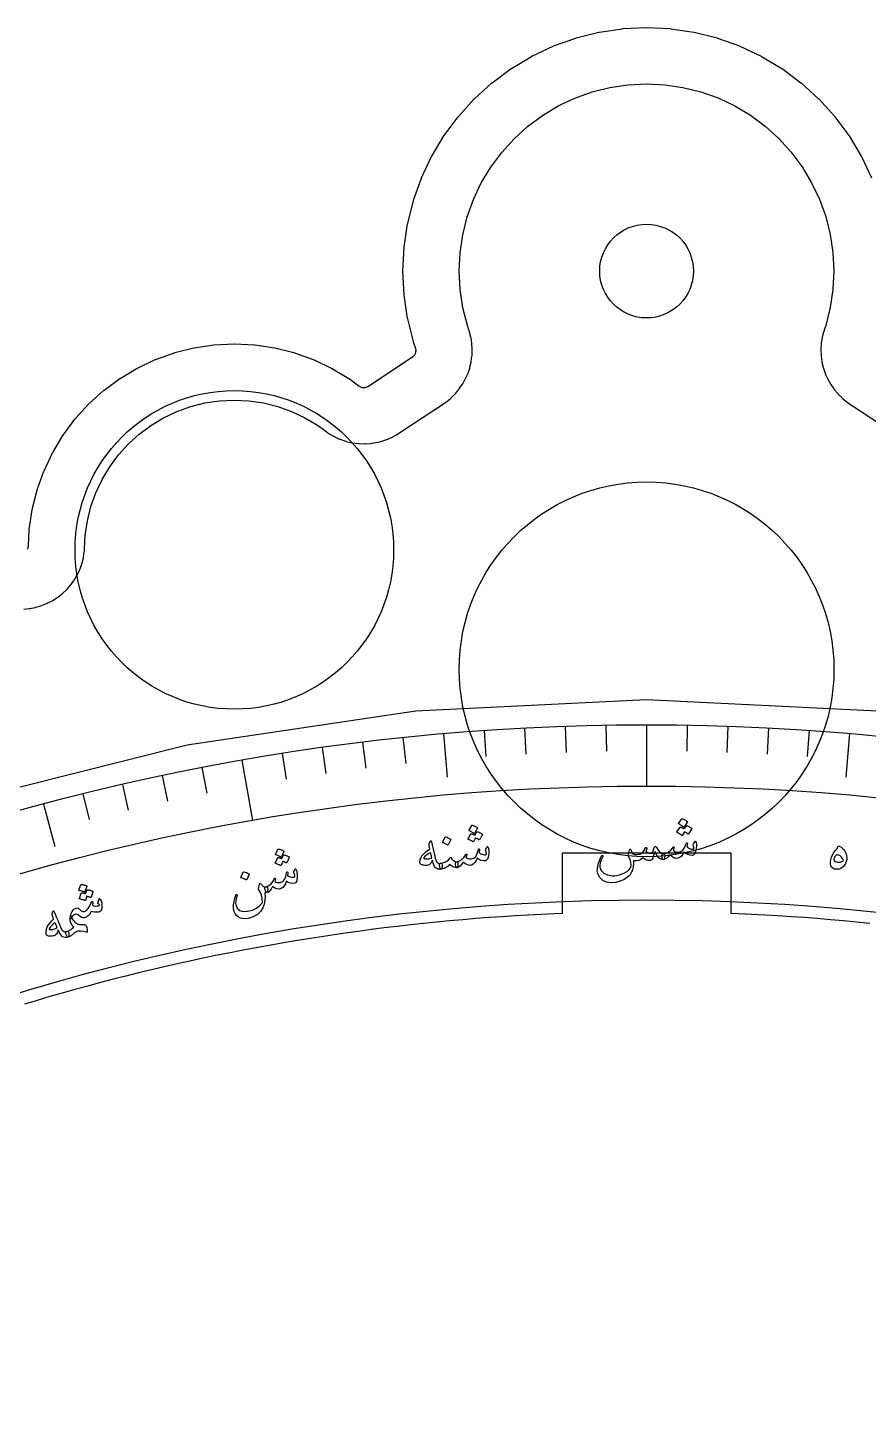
# Model space of a CAD drawing. Header units: millimetres. Extents: x -92 to 92, y -92 to 118.
# Drawn here: x -24.2 to 8.7, y 64.6 to 118.3 of the extents above; entities that cross this region are included whole.
import ezdxf

# ---------------------------------------------------------------- set-up
doc = ezdxf.new("R2010")
doc.units = ezdxf.units.MM
for name, color, linetype in [('CUT_INNER', 6, 'Continuous'), ('CUT_OUTER', 1, 'Continuous'), ('ENGRAVE', 7, 'Continuous'), ('ENGRAVE_FINE', 8, 'Continuous'), ('TEXT', 5, 'Continuous')]:
    doc.layers.add(name, color=color, linetype=linetype)

msp = doc.modelspace()

# ---------------------------------------------------------------- linework, layer by layer
at = {"layer": 'CUT_INNER'}
msp.add_lwpolyline([(8.7173, 83.2674), (8.2062, 83.3194), (7.6948, 83.3681), (7.1832, 83.4138), (6.6712, 83.4563), (6.159, 83.4957), (5.6466, 83.5319), (5.1339, 83.5649), (4.6211, 83.5949), (4.1081, 83.6217), (3.5949, 83.6453), (3.3025, 83.657), (3.3025, 86.0185), (-3.3025, 86.0185), (-3.3025, 83.657), (-3.5949, 83.6453), (-4.1081, 83.6217), (-4.6211, 83.5949), (-5.1339, 83.5649), (-5.6466, 83.5319), (-6.159, 83.4957), (-6.6712, 83.4563), (-7.1832, 83.4138), (-7.6948, 83.3681), (-8.2062, 83.3194), (-8.7173, 83.2674), (-9.2281, 83.2124), (-9.7385, 83.1542), (-10.2485, 83.0929), (-10.7582, 83.0284), (-11.2674, 82.9608), (-11.7763, 82.8901), (-12.2846, 82.8163), (-12.7926, 82.7394), (-13.3, 82.6593), (-13.8069, 82.5762), (-14.3134, 82.4899), (-14.8192, 82.4005), (-15.3246, 82.308), (-15.8293, 82.2125), (-16.3334, 82.1138), (-16.837, 82.012), (-17.3399, 81.9072), (-17.8421, 81.7992), (-18.3437, 81.6882), (-18.8446, 81.5741), (-19.3448, 81.457), (-19.8442, 81.3367), (-20.3429, 81.2134), (-20.8408, 81.0871), (-21.338, 80.9577), (-21.8343, 80.8252), (-22.3299, 80.6897), (-22.8245, 80.5512), (-23.3184, 80.4096), (-23.8113, 80.2651), (-24.3034, 80.1174)], dxfattribs=at)
for centre, radius in [((0, 108.7491), 1.83), ((-16.104, 97.8606), 6.222), ((0, 93.1941), 7.32)]:
    msp.add_circle(centre, radius, dxfattribs=at)
at = {"layer": 'CUT_OUTER'}
msp.add_lwpolyline([(-24.1881, 97.8928), (-24.1749, 97.9182), (-24.1641, 97.9448), (-24.156, 97.9723), (-24.1505, 98.0004), (-24.1477, 98.029), (-24.1176, 98.6425), (-24.1161, 98.6572), (-24.0024, 99.4242), (-23.9995, 99.4386), (-23.8111, 100.1909), (-23.8068, 100.2049), (-23.5456, 100.9351), (-23.5399, 100.9487), (-23.2084, 101.6497), (-23.2014, 101.6626), (-22.8028, 102.3278), (-22.7946, 102.34), (-22.3327, 102.9629), (-22.3233, 102.9742), (-21.8026, 103.5488), (-21.7922, 103.5592), (-21.2176, 104.08), (-21.2062, 104.0893), (-20.5834, 104.5512), (-20.5711, 104.5594), (-19.906, 104.9581), (-19.893, 104.965), (-19.192, 105.2966), (-19.1784, 105.3022), (-18.4483, 105.5634), (-18.4342, 105.5677), (-17.682, 105.7561), (-17.6676, 105.759), (-16.9005, 105.8728), (-16.8859, 105.8742), (-16.1114, 105.9123), (-16.0966, 105.9123), (-15.3221, 105.8742), (-15.3075, 105.8728), (-14.5404, 105.759), (-14.526, 105.7561), (-13.7738, 105.5677), (-13.7597, 105.5634), (-13.0296, 105.3022), (-13.016, 105.2966), (-12.315, 104.965), (-12.302, 104.9581), (-11.6369, 104.5594), (-11.6246, 104.5512), (-11.2295, 104.2582), (-11.2041, 104.2413), (-11.1771, 104.227), (-11.1487, 104.2156), (-11.1194, 104.2071), (-11.0893, 104.2016), (-11.0589, 104.1993), (-11.0284, 104.2), (-10.9981, 104.2038), (-10.9683, 104.2107), (-10.9394, 104.2206), (-10.9117, 104.2334), (-10.8854, 104.2489), (-9.14, 105.4028), (-9.117, 105.4196), (-9.0957, 105.4385), (-9.0763, 105.4594), (-9.059, 105.482), (-9.0439, 105.5062), (-9.0311, 105.5317), (-9.0208, 105.5582), (-9.0131, 105.5857), (-9.008, 105.6137), (-9.0056, 105.6421), (-9.006, 105.6706), (-9.009, 105.6989), (-9.0147, 105.7268), (-9.023, 105.7541), (-9.1038, 105.9799), (-9.108, 105.9939), (-9.3314, 106.8855), (-9.3342, 106.8999), (-9.4691, 107.8091), (-9.4705, 107.8238), (-9.5156, 108.7418), (-9.5156, 108.7565), (-9.4705, 109.6745), (-9.4691, 109.6892), (-9.3342, 110.5983), (-9.3314, 110.6128), (-9.108, 111.5043), (-9.1038, 111.5184), (-8.7941, 112.3838), (-8.7885, 112.3974), (-8.3955, 113.2283), (-8.3886, 113.2413), (-7.9161, 114.0296), (-7.9079, 114.0419), (-7.3604, 114.7801), (-7.351, 114.7915), (-6.7338, 115.4725), (-6.7234, 115.4829), (-6.0423, 116.1002), (-6.031, 116.1095), (-5.2927, 116.657), (-5.2805, 116.6652), (-4.4921, 117.1377), (-4.4792, 117.1446), (-3.6483, 117.5376), (-3.6347, 117.5433), (-2.7693, 117.8529), (-2.7552, 117.8572), (-1.8636, 118.0805), (-1.8492, 118.0834), (-0.94, 118.2182), (-0.9254, 118.2197), (-0.0074, 118.2648), (0.0074, 118.2648), (0.9254, 118.2197), (0.94, 118.2182), (1.8492, 118.0834), (1.8636, 118.0805), (2.7552, 117.8572), (2.7693, 117.8529), (3.6347, 117.5433), (3.6483, 117.5376), (4.4792, 117.1446), (4.4921, 117.1377), (5.2805, 116.6652), (5.2927, 116.657), (6.031, 116.1095), (6.0423, 116.1002), (6.7234, 115.4829), (6.7338, 115.4725), (7.351, 114.7915), (7.3604, 114.7801), (7.9079, 114.0419), (7.9161, 114.0296), (8.3886, 113.2413), (8.3955, 113.2283), (8.7885, 112.3974)], dxfattribs=at)
at = {"layer": 'ENGRAVE'}
for points in [[(-24.3331, 95.5506), (-24.1241, 95.569), (-24.0957, 95.5729), (-23.8894, 95.6112), (-23.8615, 95.6177), (-23.6598, 95.6755), (-23.6326, 95.6847), (-23.4373, 95.7615), (-23.4112, 95.7733), (-23.2241, 95.8683), (-23.1992, 95.8825), (-23.0221, 95.995), (-22.9986, 96.0115), (-22.833, 96.1404), (-22.8113, 96.1591), (-22.6587, 96.3032), (-22.6389, 96.3239), (-22.5008, 96.4819), (-22.483, 96.5043), (-22.3606, 96.6748), (-22.345, 96.6988), (-22.2395, 96.8802), (-22.2263, 96.9056), (-22.1385, 97.0962), (-22.1278, 97.1228), (-22.0586, 97.3209), (-22.0505, 97.3484), (-22.0005, 97.5522), (-21.9951, 97.5804), (-21.9648, 97.788), (-21.962, 97.8166), (-21.9544, 97.9212), (-21.9295, 98.428), (-21.8456, 98.9973), (-21.7065, 99.5546), (-21.5135, 100.0955), (-21.2684, 100.615), (-20.9736, 101.1079), (-20.6318, 101.5696), (-20.2465, 101.9955), (-19.8212, 102.3817), (-19.3602, 102.7242), (-18.8678, 103.02), (-18.3488, 103.266), (-17.8082, 103.46), (-17.2511, 103.6001), (-16.683, 103.6849), (-16.1093, 103.7136), (-15.5356, 103.686), (-14.9674, 103.6022), (-14.4101, 103.4632), (-13.8691, 103.2701), (-13.3496, 103.025), (-12.8562, 102.7299), (-12.5352, 102.4925), (-12.4462, 102.43), (-12.4208, 102.4131), (-12.2286, 102.2989), (-12.2015, 102.2846), (-11.9987, 102.1905), (-11.9704, 102.1791), (-11.7591, 102.1061), (-11.7297, 102.0976), (-11.5121, 102.0465), (-11.482, 102.041), (-11.2603, 102.0123), (-11.2298, 102.0099), (-11.0063, 102.0039), (-10.9758, 102.0046), (-10.7529, 102.0214), (-10.7226, 102.0252), (-10.5025, 102.0645), (-10.4727, 102.0714), (-10.2577, 102.1329), (-10.2288, 102.1427), (-10.0212, 102.2258), (-9.9935, 102.2385), (-9.7954, 102.3422), (-9.7691, 102.3578), (-9.6743, 102.417), (-7.9289, 103.5709), (-7.8433, 103.6305), (-7.8203, 103.6473), (-7.658, 103.7783), (-7.6367, 103.7973), (-7.4876, 103.9431), (-7.4682, 103.964), (-7.3335, 104.1233), (-7.3162, 104.1459), (-7.1973, 104.3173), (-7.1822, 104.3414), (-7.0801, 104.5233), (-7.0673, 104.5488), (-6.9829, 104.7395), (-6.9727, 104.7661), (-6.9067, 104.964), (-6.899, 104.9914), (-6.8522, 105.1947), (-6.8471, 105.2227), (-6.8198, 105.4295), (-6.8174, 105.4579), (-6.8098, 105.6664), (-6.8101, 105.6948), (-6.8223, 105.9031), (-6.8253, 105.9314), (-6.8572, 106.1375), (-6.8629, 106.1655), (-6.9142, 106.3676), (-6.9226, 106.3949), (-6.9554, 106.4939), (-7.0001, 106.6189), (-7.1753, 107.3161), (-7.2812, 108.0263), (-7.317, 108.7435), (-7.2823, 109.4607), (-7.1775, 110.1711), (-7.0036, 110.8677), (-6.7622, 111.544), (-6.4557, 112.1934), (-6.087, 112.8095), (-5.6597, 113.3866), (-5.1779, 113.919), (-4.6462, 114.4017), (-4.0698, 114.8298), (-3.4542, 115.1995), (-2.8053, 115.507), (-2.1294, 115.7494), (-1.433, 115.9244), (-0.7228, 116.0303), (-0.0057, 116.0661), (0.7116, 116.0314), (1.4219, 115.9266), (2.1186, 115.7527), (2.7949, 115.5113), (3.4442, 115.2048), (4.0604, 114.8361), (4.6375, 114.4088), (5.1699, 113.927), (5.6525, 113.3954), (6.0807, 112.8189), (6.4503, 112.2033), (6.7579, 111.5545), (7.0003, 110.8786), (7.1753, 110.1822), (7.2812, 109.472), (7.317, 108.7548), (7.2823, 108.0376), (7.1775, 107.3272), (7.003, 106.6283), (6.9533, 106.488), (6.9226, 106.3949), (6.9142, 106.3676), (6.8629, 106.1655), (6.8572, 106.1375), (6.8253, 105.9314), (6.8223, 105.9031), (6.8101, 105.6948), (6.8098, 105.6664), (6.8174, 105.4579), (6.8198, 105.4295), (6.8471, 105.2227), (6.8522, 105.1947), (6.899, 104.9914), (6.9067, 104.964), (6.9727, 104.7661), (6.9829, 104.7395), (7.0673, 104.5488), (7.0801, 104.5233), (7.1822, 104.3414), (7.1973, 104.3173), (7.3162, 104.1459), (7.3335, 104.1233), (7.4682, 103.964), (7.4876, 103.9431), (7.6367, 103.7973), (7.658, 103.7783), (7.8203, 103.6473), (7.8433, 103.6305), (7.9289, 103.5709), (9.6743, 102.417)], [(9.0176, 91.557), (0, 92), (-9.0176, 91.557), (-17.9483, 90.2322), (-26.7062, 88.0385)], [(0, 91.0333), (0, 88.6379)], [(-7.9341, 90.6869), (-7.785, 88.9824)], [(7.9341, 90.6869), (7.785, 88.9824)], [(-15.8078, 89.6503), (-15.3918, 87.2913)], [(-23.5612, 87.9315), (-23.1183, 86.2787)]]:
    msp.add_lwpolyline(points, dxfattribs=at)
for radius in [91.0333, 88.6379, 84.1891]:
    msp.add_circle((0, 0), radius, dxfattribs=at)
at = {"layer": 'ENGRAVE_FINE'}
for points in [[(-6.3502, 90.8116), (-6.2786, 89.7875)], [(-4.7643, 90.9086), (-4.7106, 89.8834)], [(-3.177, 90.9779), (-3.1412, 89.9519)], [(-1.5888, 91.0195), (-1.5708, 89.993)], [(1.5888, 91.0195), (1.5708, 89.993)], [(3.177, 90.9779), (3.1412, 89.9519)], [(4.7643, 90.9086), (4.7106, 89.8834)], [(6.3502, 90.8116), (6.2786, 89.7875)], [(-11.0942, 90.3548), (-10.9691, 89.3358)], [(-9.5156, 90.5347), (-9.4083, 89.5137)], [(-14.2408, 89.9126), (-14.0802, 88.8986)], [(-12.6694, 90.1474), (-12.5265, 89.1308)], [(-17.37, 89.3608), (-17.1741, 88.353)], [(-20.478, 88.7002), (-20.2471, 87.6999)], [(-18.9269, 89.0441), (-18.7134, 88.0399)], [(-22.023, 88.3293), (-21.7746, 87.3331)]]:
    msp.add_lwpolyline(points, dxfattribs=at)
at = {"layer": 'TEXT'}
for points in [[(-6.825, 87.0963), (-6.822, 87.0997), (-6.8176, 87.102), (-6.8119, 87.1031), (-6.8047, 87.103), (-6.7785, 87.0956), (-6.7531, 87.0871), (-6.7284, 87.0776), (-6.7044, 87.0671), (-6.681, 87.0555), (-6.658, 87.0425), (-6.6354, 87.0282), (-6.6132, 87.0125), (-6.6076, 87.0067), (-6.6046, 87.001), (-6.6041, 86.9954), (-6.6063, 86.9899), (-6.7152, 86.7865), (-6.7194, 86.7827), (-6.7252, 86.7819), (-6.7325, 86.7842), (-6.7414, 86.7896), (-6.749, 86.7942), (-6.761, 86.801), (-6.7774, 86.8099), (-6.7982, 86.8211), (-6.8237, 86.8345), (-6.8543, 86.8501), (-6.8899, 86.8678), (-6.9306, 86.8877), (-6.936, 86.8911), (-6.9389, 86.8947), (-6.9392, 86.8986), (-6.9369, 86.9026)], [(1.557, 87.0832), (1.5603, 87.0864), (1.5649, 87.0882), (1.5707, 87.0887), (1.5778, 87.088), (1.6031, 87.0781), (1.6275, 87.0672), (1.6511, 87.0554), (1.6739, 87.0427), (1.696, 87.0288), (1.7175, 87.0136), (1.7386, 86.9972), (1.7591, 86.9795), (1.7631, 86.9742), (1.7647, 86.9686), (1.7641, 86.9626), (1.7613, 86.9565), (1.6337, 86.7644), (1.6303, 86.7619), (1.6253, 86.762), (1.6188, 86.7647), (1.6107, 86.77), (1.6053, 86.7736), (1.597, 86.7792), (1.5856, 86.7868), (1.5712, 86.7963), (1.5538, 86.8076), (1.5333, 86.8207), (1.5098, 86.8353), (1.4833, 86.8516), (1.3908, 86.7098), (1.3862, 86.7064), (1.3804, 86.7061), (1.3734, 86.7091), (1.3651, 86.7153), (1.358, 86.7206), (1.3467, 86.7284), (1.3312, 86.7389), (1.3116, 86.752), (1.2876, 86.7677), (1.2587, 86.786), (1.225, 86.807), (1.1866, 86.8306), (1.1826, 86.8345), (1.1809, 86.8383), (1.1814, 86.8421), (1.1842, 86.8459), (1.3132, 87.0284), (1.3165, 87.0315), (1.3211, 87.0334), (1.3269, 87.0339), (1.334, 87.0332), (1.3519, 87.0263), (1.3696, 87.0189), (1.3871, 87.011), (1.4045, 87.0026), (1.4216, 86.9936), (1.4381, 86.9838), (1.4541, 86.9733), (1.4697, 86.9619)], [(1.3829, 87.3523), (1.3862, 87.3555), (1.3908, 87.3573), (1.3966, 87.3579), (1.4038, 87.3571), (1.4291, 87.3473), (1.4536, 87.3365), (1.4773, 87.3247), (1.5002, 87.312), (1.5224, 87.2982), (1.5441, 87.2831), (1.5652, 87.2667), (1.5859, 87.2491), (1.591, 87.2427), (1.5934, 87.2368), (1.5933, 87.2312), (1.5906, 87.2259), (1.4631, 87.0337), (1.4586, 87.0302), (1.4527, 87.03), (1.4457, 87.033), (1.4374, 87.0392), (1.4302, 87.0444), (1.4189, 87.0523), (1.4034, 87.0628), (1.3837, 87.0759), (1.3596, 87.0916), (1.3306, 87.11), (1.2968, 87.131), (1.2582, 87.1546), (1.2531, 87.1585), (1.2506, 87.1624), (1.2506, 87.1662), (1.2533, 87.17)], [(-8.4445, 86.4785), (-8.431, 86.4959), (-8.4193, 86.499), (-8.4095, 86.4877), (-8.4015, 86.4622), (-8.3982, 86.4466), (-8.3934, 86.425), (-8.387, 86.3975), (-8.379, 86.3641), (-8.3697, 86.3243), (-8.3591, 86.2779), (-8.3471, 86.2249), (-8.3339, 86.1653), (-8.3209, 86.1067), (-8.3094, 86.0542), (-8.2992, 86.0079), (-8.2904, 85.9677), (-8.283, 85.9338), (-8.2771, 85.9063), (-8.2725, 85.8853), (-8.2694, 85.8707), (-8.2475, 85.7792), (-8.2218, 85.7089), (-8.1924, 85.6598), (-8.1593, 85.6319), (-8.1369, 85.622), (-8.1104, 85.6167), (-8.0799, 85.6158), (-8.0453, 85.6196), (-8.0245, 85.6182), (-8.0078, 85.6096), (-7.9953, 85.5939), (-7.987, 85.5711), (-7.9821, 85.5431), (-7.9804, 85.5145), (-7.9818, 85.4853), (-7.9864, 85.4555), (-7.9934, 85.4297), (-8.002, 85.4103), (-8.0121, 85.3972), (-8.0238, 85.3903), (-8.0902, 85.3847), (-8.1485, 85.3913), (-8.1987, 85.4103), (-8.2409, 85.4416), (-8.2785, 85.4898), (-8.3121, 85.5549), (-8.3415, 85.6367), (-8.3668, 85.7353), (-8.3968, 85.6708), (-8.4286, 85.6193), (-8.4623, 85.5808), (-8.4979, 85.5553), (-8.5278, 85.5444), (-8.5635, 85.5378), (-8.6051, 85.5354), (-8.6525, 85.5372), (-8.703, 85.5433), (-8.7457, 85.5522), (-8.7807, 85.5637), (-8.808, 85.5779), (-8.8308, 85.5966), (-8.8467, 85.617), (-8.8557, 85.6391), (-8.8579, 85.6628), (-8.855, 85.693), (-8.8484, 85.7268), (-8.838, 85.7642), (-8.8237, 85.8053), (-8.8074, 85.8467), (-8.7927, 85.8798), (-8.7798, 85.9048), (-8.7687, 85.9215), (-8.7043, 85.9917), (-8.633, 86.0587), (-8.5549, 86.1224), (-8.4699, 86.1829), (-8.4781, 86.2315), (-8.4846, 86.2734), (-8.4895, 86.3088), (-8.4928, 86.3375), (-8.4938, 86.3618), (-8.4916, 86.3839), (-8.4863, 86.4037), (-8.4778, 86.4213)], [(-7.8669, 86.646), (-7.864, 86.6495), (-7.8597, 86.6518), (-7.8539, 86.653), (-7.8468, 86.653), (-7.795, 86.6375), (-7.7457, 86.6171), (-7.699, 86.5921), (-7.6548, 86.5623), (-7.6503, 86.5575), (-7.6481, 86.5526), (-7.6481, 86.5475), (-7.6504, 86.5421), (-7.7537, 86.3377), (-7.7577, 86.3326), (-7.7634, 86.331), (-7.7707, 86.3328), (-7.7795, 86.3379), (-7.7872, 86.3424), (-7.7992, 86.349), (-7.8157, 86.3578), (-7.8366, 86.3687), (-7.8621, 86.3818), (-7.8928, 86.397), (-7.9284, 86.4143), (-7.9692, 86.4337), (-7.9747, 86.437), (-7.9776, 86.4406), (-7.9779, 86.4444), (-7.9757, 86.4485)], [(-6.6264, 86.8447), (-6.6234, 86.8481), (-6.619, 86.8504), (-6.6133, 86.8515), (-6.6062, 86.8514), (-6.5801, 86.8439), (-6.5547, 86.8354), (-6.5301, 86.8258), (-6.5063, 86.8153), (-6.483, 86.8036), (-6.4601, 86.7905), (-6.4375, 86.7761), (-6.4154, 86.7605), (-6.411, 86.7555), (-6.4088, 86.75), (-6.4089, 86.7441), (-6.4112, 86.7377), (-6.5201, 86.5345), (-6.5233, 86.5317), (-6.5282, 86.5313), (-6.535, 86.5334), (-6.5436, 86.5379), (-6.5492, 86.541), (-6.5581, 86.5458), (-6.5701, 86.5522), (-6.5853, 86.5604), (-6.6037, 86.57), (-6.6253, 86.5811), (-6.6501, 86.5934), (-6.6781, 86.6072), (-6.7568, 86.4573), (-6.7611, 86.4535), (-6.7668, 86.4527), (-6.7741, 86.455), (-6.7829, 86.4604), (-6.7905, 86.465), (-6.8025, 86.4717), (-6.8189, 86.4807), (-6.8396, 86.4919), (-6.865, 86.5053), (-6.8955, 86.5208), (-6.931, 86.5385), (-6.9715, 86.5584), (-6.9758, 86.5619), (-6.9779, 86.5656), (-6.9777, 86.5694), (-6.9753, 86.5735), (-6.864, 86.7672), (-6.861, 86.7706), (-6.8566, 86.7729), (-6.8509, 86.774), (-6.8438, 86.7739), (-6.8253, 86.7687), (-6.807, 86.763), (-6.7887, 86.7568), (-6.7707, 86.7501), (-6.7528, 86.7428), (-6.7355, 86.7346), (-6.7185, 86.7256), (-6.702, 86.7157)], [(1.9004, 86.4749), (1.9061, 86.4786), (1.9126, 86.4772), (1.92, 86.4706), (1.9283, 86.4589), (1.937, 86.4392), (1.9432, 86.4112), (1.9471, 86.375), (1.9485, 86.3305), (1.9481, 86.2799), (1.9443, 86.2307), (1.937, 86.1829), (1.9262, 86.1364), (1.8958, 86.0462), (1.8627, 85.9817), (1.8271, 85.9428), (1.7889, 85.9295), (1.6993, 85.9366), (1.6167, 85.9617), (1.5411, 86.0048), (1.4724, 86.066), (1.423, 85.9723), (1.365, 85.8995), (1.2986, 85.8476), (1.2236, 85.8166), (1.1454, 85.8106), (1.0666, 85.8315), (0.987, 85.8791), (0.9067, 85.9536), (0.8402, 85.8703), (0.7754, 85.8109), (0.712, 85.7755), (0.6502, 85.764), (0.6379, 85.7711), (0.6263, 85.7923), (0.6154, 85.8276), (0.6052, 85.8769), (0.6017, 85.9255), (0.6084, 85.9613), (0.6251, 85.9842), (0.652, 85.9943), (0.7699, 86.02), (0.8735, 86.071), (0.9628, 86.1473), (1.0378, 86.249), (1.0419, 86.2545), (1.0463, 86.2585), (1.0509, 86.2608), (1.0559, 86.2615), (1.062, 86.2608), (1.0674, 86.2588), (1.0721, 86.2556), (1.0762, 86.251), (1.0785, 86.2373), (1.0726, 86.214), (1.0586, 86.1812), (1.0365, 86.1389), (1.0644, 86.1058), (1.108, 86.0811), (1.1673, 86.0648), (1.2424, 86.0569), (1.3364, 86.0751), (1.4193, 86.138), (1.4913, 86.2454), (1.5525, 86.3974), (1.5555, 86.4051), (1.5591, 86.4107), (1.5633, 86.414), (1.5682, 86.415), (1.5754, 86.4142), (1.5816, 86.4122), (1.5868, 86.4089), (1.5911, 86.4043), (1.5941, 86.3979), (1.5959, 86.3914), (1.5965, 86.385), (1.5957, 86.3787), (1.5681, 86.2717), (1.5975, 86.2446), (1.6331, 86.2205), (1.6748, 86.1996), (1.7225, 86.1817), (1.7691, 86.1697), (1.8047, 86.1666), (1.8293, 86.1723), (1.8429, 86.1869), (1.8477, 86.2095), (1.846, 86.2418), (1.8378, 86.2839), (1.823, 86.3358), (1.826, 86.3503), (1.8399, 86.3783), (1.8647, 86.4198), (1.9004, 86.4749)], [(-14.1804, 85.935), (-14.1777, 85.9387), (-14.1736, 85.9413), (-14.1679, 85.9429), (-14.1608, 85.9434), (-14.1342, 85.9383), (-14.1082, 85.932), (-14.0828, 85.9246), (-14.0582, 85.9162), (-14.0339, 85.9066), (-14.01, 85.8956), (-13.9863, 85.8832), (-13.9629, 85.8695), (-13.9581, 85.8649), (-13.9554, 85.8597), (-13.9549, 85.8538), (-13.9566, 85.8472), (-14.0474, 85.6353), (-14.0503, 85.6322), (-14.0553, 85.6314), (-14.0622, 85.6329), (-14.0711, 85.6366), (-14.077, 85.6392), (-14.0862, 85.6432), (-14.0988, 85.6486), (-14.1147, 85.6554), (-14.1339, 85.6634), (-14.1563, 85.6725), (-14.1821, 85.6827), (-14.2111, 85.6939), (-14.2765, 85.5377), (-14.2804, 85.5335), (-14.286, 85.5323), (-14.2935, 85.5339), (-14.3028, 85.5385), (-14.3107, 85.5424), (-14.3233, 85.5481), (-14.3403, 85.5556), (-14.362, 85.5649), (-14.3885, 85.5761), (-14.4202, 85.5889), (-14.4571, 85.6034), (-14.4992, 85.6197), (-14.5038, 85.6228), (-14.5062, 85.6263), (-14.5064, 85.6301), (-14.5043, 85.6344), (-14.4103, 85.8371), (-14.4076, 85.8408), (-14.4035, 85.8434), (-14.3979, 85.845), (-14.3907, 85.8456), (-14.3719, 85.842), (-14.3531, 85.8379), (-14.3345, 85.8333), (-14.3159, 85.8282), (-14.2975, 85.8225), (-14.2794, 85.8158), (-14.2617, 85.8083), (-14.2444, 85.7999)], [(-14.4002, 86.1683), (-14.3975, 86.172), (-14.3933, 86.1746), (-14.3877, 86.1762), (-14.3806, 86.1768), (-14.3538, 86.1717), (-14.3278, 86.1655), (-14.3023, 86.1582), (-14.2775, 86.1498), (-14.2532, 86.1402), (-14.2292, 86.1293), (-14.2054, 86.117), (-14.1819, 86.1033), (-14.1758, 86.098), (-14.1723, 86.0926), (-14.1714, 86.0871), (-14.1731, 86.0815), (-14.2638, 85.8693), (-14.2677, 85.8651), (-14.2734, 85.8639), (-14.2808, 85.8655), (-14.2901, 85.8701), (-14.2981, 85.874), (-14.3107, 85.8797), (-14.3278, 85.8872), (-14.3495, 85.8966), (-14.3761, 85.9077), (-14.4079, 85.9205), (-14.4449, 85.9351), (-14.4872, 85.9513), (-14.4929, 85.9542), (-14.4961, 85.9576), (-14.4967, 85.9614), (-14.4948, 85.9656)], [(-8.4368, 86.0293), (-8.5261, 85.9885), (-8.6007, 85.9417), (-8.6604, 85.8889), (-8.7053, 85.8302), (-8.7079, 85.8226), (-8.7071, 85.8159), (-8.7028, 85.8102), (-8.6951, 85.8055), (-8.6674, 85.7968), (-8.6377, 85.7911), (-8.6061, 85.7882), (-8.5725, 85.7883), (-8.537, 85.7913), (-8.4995, 85.7972), (-8.46, 85.806), (-8.4186, 85.8177), (-8.4122, 85.8204), (-8.4058, 85.8247), (-8.3991, 85.8307), (-8.3923, 85.8383), (-8.3959, 85.859), (-8.4, 85.8806), (-8.4047, 85.9031), (-8.4099, 85.9265), (-8.4158, 85.9509), (-8.4222, 85.9761), (-8.4292, 86.0023), (-8.4368, 86.0293)], [(-6.2274, 86.2713), (-6.2221, 86.2755), (-6.2154, 86.2747), (-6.2075, 86.2689), (-6.1982, 86.258), (-6.1876, 86.2392), (-6.1788, 86.2119), (-6.1716, 86.1762), (-6.166, 86.132), (-6.1616, 86.0817), (-6.1608, 86.0323), (-6.1636, 85.984), (-6.17, 85.9368), (-6.1918, 85.8441), (-6.2186, 85.7767), (-6.2504, 85.7347), (-6.2872, 85.7179), (-6.3771, 85.7165), (-6.4617, 85.7337), (-6.541, 85.7696), (-6.6151, 85.8241), (-6.6555, 85.7261), (-6.7064, 85.6482), (-6.7677, 85.5903), (-6.8394, 85.5523), (-6.9167, 85.5391), (-6.9972, 85.5524), (-7.0808, 85.5924), (-7.1677, 85.659), (-7.2261, 85.5698), (-7.2851, 85.5046), (-7.3449, 85.4634), (-7.4053, 85.4461), (-7.4183, 85.4521), (-7.4318, 85.4721), (-7.446, 85.5062), (-7.4607, 85.5543), (-7.4688, 85.6024), (-7.4655, 85.6387), (-7.451, 85.6631), (-7.4252, 85.6756), (-7.3102, 85.7123), (-7.2119, 85.7728), (-7.1301, 85.8571), (-7.065, 85.9654), (-7.0614, 85.9713), (-7.0575, 85.9756), (-7.053, 85.9784), (-7.0482, 85.9796), (-7.042, 85.9795), (-7.0365, 85.978), (-7.0314, 85.9752), (-7.0269, 85.9711), (-7.0234, 85.9576), (-7.0271, 85.9338), (-7.0379, 85.8999), (-7.056, 85.8557), (-7.0251, 85.8253), (-6.9794, 85.8048), (-6.9188, 85.7942), (-6.8433, 85.7933), (-6.7514, 85.8204), (-6.6747, 85.8907), (-6.6131, 86.0044), (-6.5665, 86.1614), (-6.5643, 86.1695), (-6.5612, 86.1753), (-6.5573, 86.179), (-6.5526, 86.1805), (-6.5453, 86.1804), (-6.5389, 86.1789), (-6.5334, 86.1762), (-6.5288, 86.172), (-6.5251, 86.1659), (-6.5227, 86.1596), (-6.5216, 86.1533), (-6.5217, 86.1469), (-6.5391, 86.0378), (-6.5073, 86.0136), (-6.4697, 85.993), (-6.4262, 85.976), (-6.377, 85.9627), (-6.3294, 85.9551), (-6.2937, 85.9554), (-6.2698, 85.9634), (-6.2576, 85.9792), (-6.255, 86.0021), (-6.2597, 86.0342), (-6.2718, 86.0753), (-6.2914, 86.1255), (-6.2897, 86.1402), (-6.2785, 86.1694), (-6.2578, 86.2131), (-6.2274, 86.2713)], [(0.3007, 86.2342), (0.3057, 86.2471), (0.3129, 86.2578), (0.3224, 86.2663), (0.3341, 86.2725), (0.3493, 86.2748), (0.3641, 86.2692), (0.3786, 86.2555), (0.3928, 86.2338), (0.4556, 86.1284), (0.5196, 86.0534), (0.5851, 86.0087), (0.652, 85.9943), (0.6841, 85.986), (0.704, 85.9593), (0.7116, 85.9141), (0.7069, 85.8505), (0.6983, 85.8125), (0.686, 85.7854), (0.67, 85.7692), (0.6502, 85.764), (0.5605, 85.7827), (0.4795, 85.8374), (0.4072, 85.9281), (0.3434, 86.0549), (0.3382, 86.0663), (0.3327, 86.0697), (0.3267, 86.0651), (0.3205, 86.0524), (0.2903, 85.9582), (0.2644, 85.8825), (0.2427, 85.8253), (0.2253, 85.7866), (0.2079, 85.7587), (0.1864, 85.7387), (0.1607, 85.7268), (0.131, 85.7228), (0.0585, 85.7291), (-0.0115, 85.7504), (-0.0789, 85.7867), (-0.1439, 85.838), (-0.217, 85.7735), (-0.3015, 85.7313), (-0.3974, 85.7114), (-0.5049, 85.7138), (-0.508, 85.6466), (-0.513, 85.5832), (-0.5199, 85.5237), (-0.5288, 85.4679), (-0.5395, 85.4159), (-0.5522, 85.3673), (-0.5668, 85.3223), (-0.5833, 85.2808), (-0.6101, 85.2254), (-0.6432, 85.1748), (-0.6827, 85.1289), (-0.7284, 85.0877), (-0.8792, 84.9871), (-1.0356, 84.9156), (-1.1979, 84.8732), (-1.3661, 84.8598), (-1.5596, 84.8838), (-1.7143, 84.9501), (-1.8304, 85.0588), (-1.908, 85.2102), (-1.9203, 85.2639), (-1.9246, 85.3282), (-1.9209, 85.4034), (-1.9092, 85.4892), (-1.8878, 85.5839), (-1.8551, 85.6856), (-1.8109, 85.7942), (-1.7554, 85.9097), (-1.7503, 85.9177), (-1.7448, 85.9234), (-1.739, 85.9268), (-1.7328, 85.9281), (-1.7245, 85.9275), (-1.7174, 85.9252), (-1.7116, 85.9213), (-1.707, 85.9158), (-1.704, 85.9093), (-1.7029, 85.9025), (-1.7037, 85.8952), (-1.7065, 85.8877), (-1.771, 85.7489), (-1.8126, 85.6327), (-1.8314, 85.5391), (-1.8275, 85.468), (-1.7693, 85.3364), (-1.6695, 85.237), (-1.5282, 85.1696), (-1.3453, 85.1339), (-1.2551, 85.1318), (-1.1591, 85.1431), (-1.0572, 85.1678), (-0.9494, 85.2058), (-0.8415, 85.2562), (-0.7494, 85.3153), (-0.673, 85.3831), (-0.6124, 85.4597), (-0.5981, 85.5612), (-0.6094, 85.6657), (-0.6466, 85.7733), (-0.7097, 85.8838), (-0.7161, 85.8964), (-0.7195, 85.9086), (-0.7201, 85.9206), (-0.7178, 85.9323), (-0.6608, 86.1452), (-0.6526, 86.1644), (-0.6431, 86.1735), (-0.6322, 86.1723), (-0.62, 86.1608), (-0.6035, 86.1299), (-0.5876, 86.0958), (-0.5723, 86.0585), (-0.5577, 86.018), (-0.531, 85.9834), (-0.477, 85.9641), (-0.3957, 85.9598), (-0.287, 85.9707), (-0.2282, 85.9876), (-0.1768, 86.0177), (-0.1326, 86.0608), (-0.0958, 86.117), (-0.0909, 86.1249), (-0.0863, 86.1333), (-0.082, 86.1422), (-0.078, 86.1515), (-0.0741, 86.1612), (-0.0703, 86.171), (-0.0665, 86.181), (-0.0627, 86.1912), (-0.0548, 86.2104), (-0.0467, 86.2245), (-0.0382, 86.2334), (-0.0294, 86.2373), (-0.0218, 86.2374), (-0.0141, 86.2354), (-0.0064, 86.2311), (0.0013, 86.2245), (0.0077, 86.2176), (0.0115, 86.2098), (0.0128, 86.201), (0.0115, 86.1912), (-0.0141, 86.117), (-0.0172, 86.0945), (-0.014, 86.0754), (-0.0045, 86.0599), (0.0115, 86.0479), (0.0617, 86.025), (0.1129, 86.0127), (0.1651, 86.0108), (0.2182, 86.0195), (0.2358, 86.0358), (0.2554, 86.077), (0.277, 86.1431), (0.3007, 86.2342)], [(7.4799, 86.277), (7.5027, 86.2852), (7.5277, 86.2851), (7.5549, 86.2768), (7.5842, 86.2602), (7.6557, 86.2029), (7.7146, 86.1395), (7.761, 86.0701), (7.7949, 85.9948), (7.816, 85.9175), (7.8239, 85.8399), (7.8185, 85.7618), (7.8, 85.6834), (7.7729, 85.6128), (7.7387, 85.5508), (7.6972, 85.4976), (7.6487, 85.453), (7.5953, 85.4184), (7.5394, 85.3952), (7.4811, 85.3835), (7.4203, 85.3832), (7.3419, 85.3957), (7.2795, 85.4236), (7.2331, 85.4667), (7.2025, 85.5251), (7.1871, 85.5943), (7.1861, 85.6722), (7.1996, 85.7589), (7.2277, 85.8543), (7.2685, 85.9523), (7.3202, 86.0442), (7.3827, 86.13), (7.456, 86.2098), (7.4586, 86.2135), (7.4608, 86.2203), (7.4626, 86.2299), (7.464, 86.2425), (7.466, 86.2561), (7.4693, 86.2664), (7.4739, 86.2734), (7.4799, 86.277)], [(7.674, 85.7076), (7.6859, 85.72), (7.6888, 85.7371), (7.6829, 85.7588), (7.6681, 85.7852), (7.6148, 85.8548), (7.5613, 85.9052), (7.5077, 85.9362), (7.4539, 85.9479), (7.4277, 85.9456), (7.4026, 85.9338), (7.3786, 85.9125), (7.3558, 85.8819), (7.3367, 85.8484), (7.3241, 85.8185), (7.3178, 85.7922), (7.318, 85.7696), (7.3323, 85.7268), (7.3603, 85.6947), (7.4019, 85.6733), (7.4574, 85.6625), (7.5195, 85.6611), (7.5763, 85.6681), (7.6278, 85.6836), (7.674, 85.7076)], [(-13.7329, 85.3986), (-13.728, 85.4033), (-13.7213, 85.4031), (-13.7128, 85.398), (-13.7026, 85.3879), (-13.6905, 85.3701), (-13.6793, 85.3437), (-13.669, 85.3088), (-13.6595, 85.2652), (-13.6508, 85.2155), (-13.6457, 85.1664), (-13.6442, 85.118), (-13.6465, 85.0704), (-13.6601, 84.9762), (-13.6809, 84.9067), (-13.7089, 84.862), (-13.7441, 84.8421), (-13.8336, 84.8329), (-13.9193, 84.8427), (-14.0015, 84.8715), (-14.0801, 84.9193), (-14.1118, 84.8182), (-14.1557, 84.7361), (-14.2116, 84.6731), (-14.2798, 84.629), (-14.3556, 84.609), (-14.437, 84.6153), (-14.5238, 84.6478), (-14.6162, 84.7066), (-14.6666, 84.6127), (-14.7197, 84.5426), (-14.7756, 84.4963), (-14.8343, 84.4738), (-14.8477, 84.4786), (-14.863, 84.4973), (-14.88, 84.5301), (-14.8989, 84.5768), (-14.9111, 84.624), (-14.9111, 84.6604), (-14.8987, 84.6859), (-14.8741, 84.7007), (-14.7628, 84.7472), (-14.6701, 84.8161), (-14.596, 84.9072), (-14.5405, 85.0208), (-14.5375, 85.027), (-14.534, 85.0316), (-14.5298, 85.0348), (-14.525, 85.0364), (-14.5189, 85.0368), (-14.5133, 85.0358), (-14.508, 85.0335), (-14.5031, 85.0298), (-14.4985, 85.0166), (-14.5, 84.9926), (-14.5079, 84.9579), (-14.522, 84.9123), (-14.4886, 84.8848), (-14.4413, 84.8683), (-14.38, 84.863), (-14.3047, 84.8687), (-14.2155, 84.9037), (-14.1453, 84.9804), (-14.0938, 85.0991), (-14.0611, 85.2596), (-14.0596, 85.2678), (-14.057, 85.2739), (-14.0534, 85.2779), (-14.0489, 85.2798), (-14.0416, 85.2803), (-14.0352, 85.2794), (-14.0294, 85.2771), (-14.0244, 85.2734), (-14.0202, 85.2676), (-14.0173, 85.2616), (-14.0156, 85.2554), (-14.0152, 85.249), (-14.023, 85.1388), (-13.9892, 85.1174), (-13.9499, 85.1002), (-13.9052, 85.0871), (-13.8549, 85.0782), (-13.8069, 85.0748), (-13.7714, 85.0781), (-13.7482, 85.0882), (-13.7375, 85.105), (-13.7369, 85.1281), (-13.7444, 85.1596), (-13.7601, 85.1995), (-13.7839, 85.2478), (-13.7835, 85.2626), (-13.7749, 85.2927), (-13.7581, 85.338), (-13.7329, 85.3986)], [(-7.4252, 85.6756), (-7.4045, 85.6708), (-7.3891, 85.6652), (-7.3791, 85.6589), (-7.3745, 85.6517), (-7.3716, 85.6404), (-7.3697, 85.6264), (-7.369, 85.6098), (-7.3692, 85.5905), (-7.3736, 85.5283), (-7.3811, 85.4835), (-7.3917, 85.4561), (-7.4053, 85.4461), (-7.4746, 85.4499), (-7.5457, 85.473), (-7.6185, 85.5155), (-7.6931, 85.5774), (-7.7528, 85.5093), (-7.8278, 85.4554), (-7.9181, 85.4157), (-8.0238, 85.3903), (-8.0355, 85.3916), (-8.0456, 85.3979), (-8.0538, 85.4091), (-8.0603, 85.4254), (-8.0907, 85.5305), (-8.0941, 85.5422), (-8.0943, 85.5552), (-8.0915, 85.5694), (-8.0856, 85.5849), (-8.0783, 85.5972), (-8.0691, 85.6071), (-8.0581, 85.6145), (-8.0453, 85.6196), (-7.9188, 85.6507), (-7.8164, 85.6947), (-7.7383, 85.7519), (-7.6843, 85.8223), (-7.6781, 85.8319), (-7.6704, 85.839), (-7.6612, 85.8436), (-7.6505, 85.8459), (-7.6403, 85.8453), (-7.6327, 85.8417), (-7.6278, 85.8349), (-7.6255, 85.825), (-7.6243, 85.8155), (-7.6226, 85.8073), (-7.6204, 85.8004), (-7.6177, 85.7949), (-7.5703, 85.7472), (-7.5225, 85.7114), (-7.4741, 85.6875), (-7.4252, 85.6756)], [(-15.7557, 85.2725), (-15.7531, 85.2762), (-15.749, 85.2789), (-15.7434, 85.2806), (-15.7363, 85.2812), (-15.6835, 85.2705), (-15.6327, 85.2548), (-15.584, 85.2341), (-15.5374, 85.2085), (-15.5325, 85.2042), (-15.5298, 85.1994), (-15.5294, 85.1943), (-15.5312, 85.1888), (-15.6148, 84.9758), (-15.6184, 84.9704), (-15.6238, 84.9682), (-15.6312, 84.9693), (-15.6405, 84.9736), (-15.6485, 84.9774), (-15.6611, 84.9829), (-15.6782, 84.9901), (-15.6999, 84.9991), (-15.7265, 85.0098), (-15.7583, 85.0221), (-15.7953, 85.0361), (-15.8376, 85.0517), (-15.8433, 85.0545), (-15.8465, 85.0578), (-15.8472, 85.0616), (-15.8454, 85.0658)], [(-22.1032, 84.7854), (-22.1008, 84.7894), (-22.0969, 84.7924), (-22.0914, 84.7945), (-22.0843, 84.7956), (-22.0572, 84.793), (-22.0306, 84.7891), (-22.0045, 84.7842), (-21.979, 84.778), (-21.9539, 84.7707), (-21.9289, 84.762), (-21.9041, 84.7519), (-21.8794, 84.7404), (-21.8728, 84.7356), (-21.8688, 84.7306), (-21.8674, 84.7251), (-21.8686, 84.7194), (-21.9404, 84.4999), (-21.9439, 84.4954), (-21.9494, 84.4936), (-21.9571, 84.4946), (-21.9667, 84.4983), (-21.9751, 84.5015), (-21.9881, 84.506), (-22.0059, 84.5119), (-22.0284, 84.5193), (-22.056, 84.528), (-22.0889, 84.5379), (-22.1271, 84.5491), (-22.1708, 84.5615), (-22.1768, 84.5638), (-22.1802, 84.5669), (-22.1812, 84.5706), (-22.1797, 84.575)], [(-21.8629, 84.5728), (-21.8606, 84.5768), (-21.8567, 84.5797), (-21.8512, 84.5818), (-21.8441, 84.583), (-21.8171, 84.5802), (-21.7905, 84.5763), (-21.7646, 84.5713), (-21.7392, 84.5651), (-21.7141, 84.5577), (-21.6892, 84.5489), (-21.6644, 84.5387), (-21.6398, 84.5272), (-21.6346, 84.5231), (-21.6315, 84.5181), (-21.6305, 84.5122), (-21.6316, 84.5055), (-21.7035, 84.2863), (-21.7061, 84.2829), (-21.711, 84.2817), (-21.718, 84.2825), (-21.7273, 84.2854), (-21.7334, 84.2875), (-21.7429, 84.2906), (-21.756, 84.2949), (-21.7724, 84.3002), (-21.7923, 84.3065), (-21.8156, 84.3135), (-21.8422, 84.3213), (-21.8722, 84.3299), (-21.9236, 84.1684), (-21.9271, 84.1639), (-21.9327, 84.1621), (-21.9403, 84.1631), (-21.9499, 84.1669), (-21.9582, 84.17), (-21.9712, 84.1745), (-21.989, 84.1805), (-22.0114, 84.1879), (-22.0389, 84.1965), (-22.0717, 84.2065), (-22.1098, 84.2176), (-22.1533, 84.23), (-22.1582, 84.2327), (-22.1609, 84.236), (-22.1614, 84.2398), (-22.1597, 84.2442), (-22.0838, 84.4546), (-22.0815, 84.4585), (-22.0776, 84.4615), (-22.0721, 84.4636), (-22.0651, 84.4648), (-22.0459, 84.4629), (-22.0268, 84.4606), (-22.0078, 84.4577), (-21.9887, 84.4543), (-21.9699, 84.4502), (-21.9513, 84.4452), (-21.9329, 84.4393), (-21.9149, 84.4325)], [(-15.1213, 84.8076), (-15.1156, 84.823), (-15.1073, 84.8309), (-15.0963, 84.8316), (-15.0828, 84.8249), (-15.0748, 84.8188), (-15.0654, 84.8111), (-15.0548, 84.8016), (-15.0429, 84.7904), (-15.03, 84.7776), (-15.0161, 84.7633), (-15.0013, 84.7476), (-14.9856, 84.7304), (-14.9642, 84.7126), (-14.9384, 84.7017), (-14.9084, 84.6977), (-14.8741, 84.7007), (-14.85, 84.7015), (-14.8303, 84.6947), (-14.8152, 84.6803), (-14.8045, 84.6583), (-14.7984, 84.6335), (-14.796, 84.6059), (-14.7973, 84.5753), (-14.8023, 84.5418), (-14.8088, 84.5134), (-14.8163, 84.4926), (-14.8248, 84.4794), (-14.8343, 84.4738), (-14.912, 84.4601), (-14.9032, 84.3126), (-14.9138, 84.1675), (-14.9436, 84.0247), (-14.9926, 83.8844), (-15.0793, 83.7382), (-15.2041, 83.62), (-15.367, 83.5298), (-15.5681, 83.4671), (-15.6751, 83.4523), (-15.7745, 83.457), (-15.8665, 83.4813), (-15.9511, 83.5251), (-16.0225, 83.5842), (-16.0774, 83.6539), (-16.1157, 83.7344), (-16.1374, 83.8255), (-16.1418, 83.8763), (-16.1415, 83.9325), (-16.1366, 83.9939), (-16.1271, 84.0607), (-16.1131, 84.1326), (-16.0951, 84.2098), (-16.073, 84.2921), (-16.0468, 84.3795), (-16.044, 84.3869), (-16.0402, 84.3925), (-16.0354, 84.3963), (-16.0297, 84.3984), (-16.0214, 84.3993), (-16.0141, 84.3988), (-16.0079, 84.3967), (-16.0027, 84.3931), (-15.9978, 84.387), (-15.9956, 84.3795), (-15.996, 84.3705), (-15.999, 84.36), (-16.0312, 84.2397), (-16.0506, 84.1411), (-16.0573, 84.0641), (-16.0512, 84.0088), (-15.9918, 83.8682), (-15.895, 83.7774), (-15.7607, 83.7362), (-15.589, 83.7444), (-15.3977, 83.7936), (-15.2368, 83.867), (-15.1062, 83.9649), (-15.0057, 84.0874), (-15.0188, 84.2357), (-15.0461, 84.3681), (-15.0878, 84.4846), (-15.1438, 84.5853), (-15.1531, 84.6), (-15.1595, 84.6117), (-15.1632, 84.6203), (-15.164, 84.6258)], [(-22.4623, 83.4885), (-22.472, 83.4709), (-22.4801, 83.4585), (-22.4866, 83.4511), (-22.4915, 83.4488), (-22.5067, 83.453), (-22.5169, 83.4618), (-22.522, 83.4753), (-22.5221, 83.4935), (-22.495, 83.6327), (-22.4447, 83.7423), (-22.3713, 83.8221), (-22.2749, 83.8723), (-22.2427, 83.8751), (-22.2075, 83.8644), (-22.1695, 83.8402), (-22.1286, 83.8025), (-22.0898, 83.7673), (-22.0483, 83.7449), (-22.0043, 83.7355), (-21.9578, 83.739), (-21.8798, 83.7747), (-21.8094, 83.8471), (-21.7464, 83.9562), (-21.6906, 84.102), (-21.6828, 84.1177), (-21.6737, 84.1268), (-21.6632, 84.1293), (-21.6514, 84.1253), (-21.6397, 84.1149), (-21.633, 84.1003), (-21.6311, 84.0814), (-21.6341, 84.0584), (-21.6388, 84.0359), (-21.6419, 84.0187), (-21.6433, 84.0069), (-21.6432, 84.0005), (-21.636, 83.9829), (-21.6246, 83.9697), (-21.609, 83.9608), (-21.5893, 83.9563), (-21.52, 83.9501), (-21.4607, 83.9516), (-21.4112, 83.9608), (-21.3717, 83.9776), (-21.368, 83.9871), (-21.3774, 84.0026), (-21.4, 84.0239), (-21.4356, 84.0511), (-21.4395, 84.0541), (-21.4419, 84.0574), (-21.4427, 84.0612), (-21.4419, 84.0654), (-21.3892, 84.2346), (-21.3862, 84.2381), (-21.3825, 84.2396), (-21.3784, 84.2388), (-21.3736, 84.2359), (-21.33, 84.1902), (-21.2997, 84.1252), (-21.2829, 84.0411), (-21.2794, 83.9377), (-21.2804, 83.9095), (-21.2821, 83.8832), (-21.2847, 83.8589), (-21.2882, 83.8365), (-21.2924, 83.8161), (-21.2976, 83.7981), (-21.3037, 83.7823), (-21.3106, 83.7687), (-21.3274, 83.7466), (-21.3503, 83.7295), (-21.3795, 83.7175), (-21.4149, 83.7104), (-21.4971, 83.7052), (-21.5709, 83.7073), (-21.6365, 83.7168), (-21.6937, 83.7338), (-21.6972, 83.7357), (-21.7007, 83.7352), (-21.7043, 83.7325), (-21.708, 83.7274), (-21.7547, 83.6331), (-21.8145, 83.5615), (-21.8875, 83.5125), (-21.9736, 83.4861), (-22.025, 83.4865), (-22.0776, 83.5037), (-22.1313, 83.5377), (-22.1863, 83.5887), (-22.2067, 83.606), (-22.228, 83.618), (-22.2502, 83.6248), (-22.2734, 83.6264), (-22.3296, 83.6169), (-22.3783, 83.5964), (-22.4194, 83.5651), (-22.4529, 83.5228), (-22.4583, 83.5124), (-22.4616, 83.5032), (-22.463, 83.4952), (-22.4623, 83.4885)], [(-23.1915, 83.7377), (-23.1812, 83.7571), (-23.1702, 83.7622), (-23.1585, 83.7528), (-23.1463, 83.729), (-23.1403, 83.7142), (-23.1319, 83.6938), (-23.1208, 83.6678), (-23.1073, 83.6362), (-23.0912, 83.5986), (-23.0728, 83.5548), (-23.0519, 83.5046), (-23.0287, 83.4482), (-23.0058, 83.3927), (-22.9853, 83.343), (-22.9673, 83.2991), (-22.9518, 83.261), (-22.9387, 83.2288), (-22.9281, 83.2028), (-22.92, 83.1829), (-22.9145, 83.1691), (-22.8771, 83.0827), (-22.8397, 83.0178), (-22.8023, 82.9745), (-22.7649, 82.9528), (-22.7411, 82.9469), (-22.7141, 82.9461), (-22.6839, 82.9506), (-22.6505, 82.9602), (-22.6297, 82.9624), (-22.6119, 82.9568), (-22.5968, 82.9435), (-22.5847, 82.9224), (-22.5751, 82.8957), (-22.5685, 82.8678), (-22.5649, 82.8388), (-22.5642, 82.8087), (-22.5667, 82.7821), (-22.5718, 82.7615), (-22.5795, 82.7468), (-22.5898, 82.738), (-22.6543, 82.7211), (-22.7129, 82.7176), (-22.7656, 82.7276), (-22.8126, 82.7512), (-22.8579, 82.7923), (-22.9021, 82.8506), (-22.9452, 82.9261), (-22.9871, 83.0189), (-23.0055, 82.9502), (-23.028, 82.894), (-23.0546, 82.8503), (-23.0853, 82.819), (-23.1128, 82.8032), (-23.1469, 82.7905), (-23.1874, 82.781), (-23.2345, 82.7746), (-23.2852, 82.772), (-23.3289, 82.7733), (-23.3653, 82.7787), (-23.3947, 82.788), (-23.4203, 82.8025), (-23.4395, 82.8199), (-23.4522, 82.84), (-23.4584, 82.8631), (-23.4608, 82.8933), (-23.4601, 82.9277), (-23.4562, 82.9664), (-23.4492, 83.0093), (-23.4402, 83.0528), (-23.4315, 83.088), (-23.4231, 83.1148), (-23.415, 83.1332), (-23.3637, 83.2135), (-23.305, 83.2917), (-23.239, 83.3679), (-23.1656, 83.4421), (-23.182, 83.4885), (-23.1957, 83.5287), (-23.2066, 83.5627), (-23.2148, 83.5905), (-23.2199, 83.6143), (-23.2216, 83.6364), (-23.2197, 83.6568), (-23.2144, 83.6756)], [(-23.1066, 83.2965), (-23.1876, 83.2409), (-23.253, 83.182), (-23.3028, 83.1198), (-23.3369, 83.0542), (-23.3381, 83.0462), (-23.3362, 83.0398), (-23.331, 83.0349), (-23.3226, 83.0316), (-23.2938, 83.0278), (-23.2635, 83.0273), (-23.2319, 83.0299), (-23.1988, 83.0357), (-23.1643, 83.0448), (-23.1284, 83.057), (-23.0911, 83.0725), (-23.0523, 83.0912), (-23.0465, 83.0949), (-23.0408, 83.1003), (-23.0353, 83.1073), (-23.0299, 83.1159), (-23.037, 83.1357), (-23.0448, 83.1563), (-23.0533, 83.1777), (-23.0625, 83.1999), (-23.0724, 83.2228), (-23.0831, 83.2466), (-23.0945, 83.2712), (-23.1066, 83.2965)], [(-22.4479, 83.4844), (-22.4353, 83.4492), (-22.4129, 83.411), (-22.3808, 83.3698), (-22.3389, 83.3255), (-22.3212, 83.3097), (-22.3033, 83.2953), (-22.2854, 83.2822), (-22.2673, 83.2705), (-22.249, 83.2602), (-22.2306, 83.2512), (-22.2122, 83.2435), (-22.1935, 83.2372), (-22.1853, 83.2354), (-22.1748, 83.2339), (-22.1621, 83.2329), (-22.1473, 83.2323), (-22.1301, 83.232), (-22.1108, 83.2318), (-22.0891, 83.2317), (-22.0651, 83.2317), (-22.0459, 83.2314), (-22.0278, 83.2306), (-22.011, 83.2294), (-21.9953, 83.2276), (-21.9806, 83.2255), (-21.9664, 83.223), (-21.9528, 83.2203), (-21.9397, 83.2172), (-21.9183, 83.2104), (-21.9013, 83.1988), (-21.8885, 83.1825), (-21.8802, 83.1614), (-21.8665, 83.0998), (-21.8567, 83.0445), (-21.8508, 82.9955), (-21.8489, 82.9526), (-21.8499, 82.9352), (-21.856, 82.9243), (-21.867, 82.9201), (-21.8831, 82.9224), (-22.0023, 82.95), (-22.0977, 82.9668), (-22.1692, 82.9731), (-22.2169, 82.9688), (-22.2553, 82.9545), (-22.2991, 82.9308), (-22.3482, 82.8977), (-22.4027, 82.8552), (-22.43, 82.8328), (-22.4561, 82.8125), (-22.4809, 82.7944), (-22.5046, 82.7785), (-22.5271, 82.7648), (-22.5489, 82.7535), (-22.5698, 82.7446), (-22.5898, 82.738), (-22.6047, 82.7376), (-22.6199, 82.7444), (-22.6355, 82.7584), (-22.6513, 82.7796), (-22.666, 82.8059), (-22.6771, 82.8329), (-22.6848, 82.8604), (-22.6891, 82.8886), (-22.6886, 82.9145), (-22.682, 82.935), (-22.6693, 82.9503), (-22.6505, 82.9602), (-22.5604, 82.9973), (-22.4849, 83.037), (-22.424, 83.0794), (-22.3776, 83.1243), (-22.4429, 83.2058), (-22.4883, 83.2946), (-22.514, 83.3907), (-22.5196, 83.4942), (-22.5049, 83.559), (-22.488, 83.5789), (-22.469, 83.5541), (-22.4479, 83.4844)]]:
    msp.add_lwpolyline(points, close=True, dxfattribs=at)

doc.saveas('drawing.dxf')
